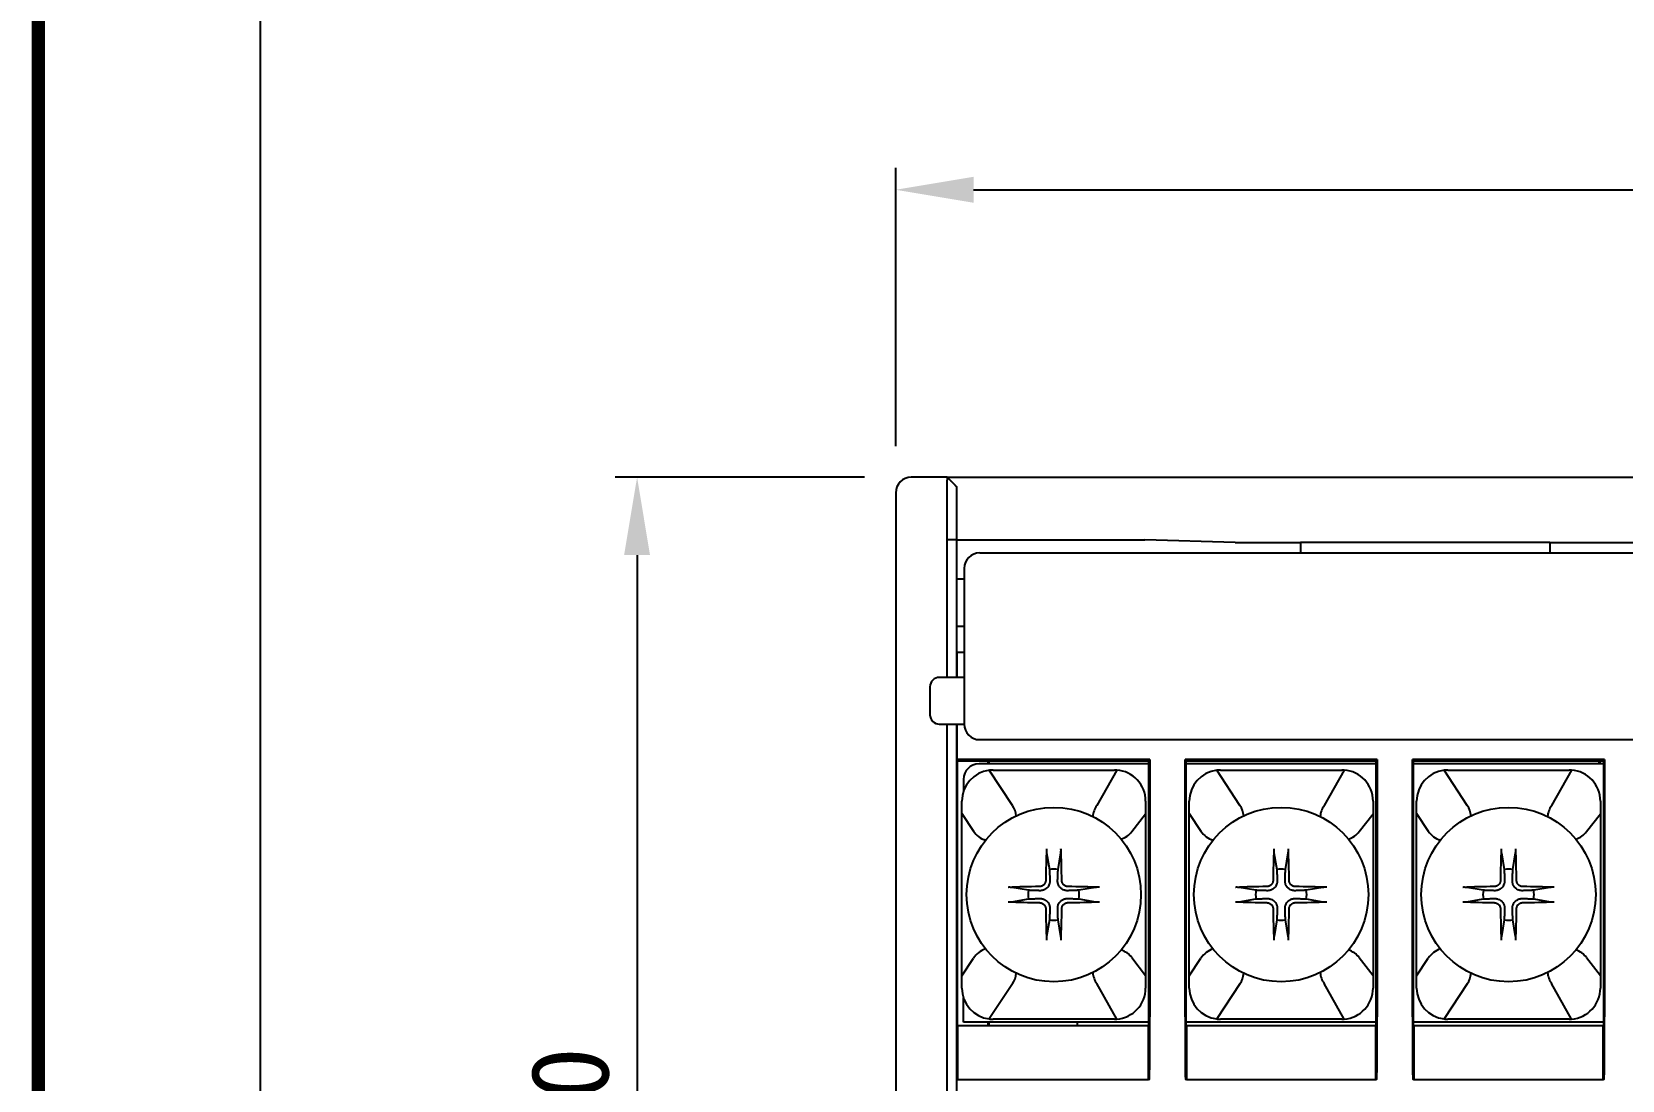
# Model space of a CAD drawing. Header units: millimetres. Extents: x 1618 to 2314, y 422 to 652.
# Drawn here: x 1983.2 to 2034.3, y 559.7 to 593.3 of the extents above; entities that cross this region are included whole.
import ezdxf

# ---------------------------------------------------------------- set-up
doc = ezdxf.new("R2010")
doc.units = ezdxf.units.MM
doc.layers.add('SHEET', color=7, linetype='Continuous')
doc.dimstyles.get("Standard").update_dxf_attribs({"dimtxt": 0.18, "dimasz": 0.18, "dimexe": 0.18, "dimexo": 0.0625, "dimgap": 0.09, "dimtad": 0, "dimtih": 1, "dimtoh": 1, "dimdec": 4, "dimzin": 0, "dimdsep": 46, "dimtxsty": 'Standard', "dimcen": 0.09, "dimadec": 0, "dimazin": 0, "dimtfac": 1, "dimtdec": 4, "dimtofl": 0, "dimtmove": 0, "dimatfit": 3, "dimfxl": 1, "dimtolj": 1, "dimtzin": 0, "dimarcsym": 0})

# ---------------------------------------------------------------- blocks, each defined once
blk = doc.blocks.new('*D19')
at = {"color": 4, "lineweight": -2, "transparency": 16777216}
for p, q in [((2010.952, 580.036), (2010.952, 588.969)), ((2090.952, 580.036), (2090.952, 588.969)), ((2013.452, 588.269), (2088.452, 588.269))]:
    blk.add_line(p, q, dxfattribs=at)
at = {"color": 4, "transparency": 16777216}
for points in [[(2013.452, 588.686), (2013.452, 587.852), (2010.952, 588.269)], [(2088.452, 588.686), (2088.452, 587.852), (2090.952, 588.269)]]:
    blk.add_solid(points, dxfattribs=at)
at = {"layer": 'DEFPOINTS', "color": 0, "transparency": 16777216}
for p in [(2090.952, 588.269), (2010.952, 578.536), (2090.952, 578.536)]:
    blk.add_point(p, dxfattribs=at)
at = {"color": 4, "transparency": 16777216, "insert": (2050.952, 590.419), "char_height": 2.5, "attachment_point": 5}
blk.add_mtext('\\A1;80', dxfattribs=at)
blk = doc.blocks.new('*D20')
at = {"color": 4, "lineweight": -2, "transparency": 16777216}
for p, q in [((2009.952, 579.036), (2001.949, 579.036)), ((2002.649, 576.536), (2002.649, 541.536)), ((2009.952, 539.036), (2001.949, 539.036))]:
    blk.add_line(p, q, dxfattribs=at)
at = {"color": 4, "transparency": 16777216}
for points in [[(2002.232, 576.536), (2003.065, 576.536), (2002.649, 579.036)], [(2002.232, 541.536), (2003.065, 541.536), (2002.649, 539.036)]]:
    blk.add_solid(points, dxfattribs=at)
at = {"layer": 'DEFPOINTS', "color": 0, "transparency": 16777216}
for p in [(2011.452, 579.036), (2002.649, 539.036), (2011.452, 539.036)]:
    blk.add_point(p, dxfattribs=at)
at = {"color": 4, "transparency": 16777216, "insert": (2000.499, 559.036), "char_height": 2.5, "attachment_point": 5, "rotation": 90}
blk.add_mtext('\\A1;40', dxfattribs=at)

msp = doc.modelspace()

# ---------------------------------------------------------------- linework, layer by layer
for p, q in [((2012.608, 579.036), (2011.452, 579.036)), ((2012.608, 579.036), (2089.261, 579.036)), ((2010.952, 578.536), (2010.952, 577.036)), ((2012.908, 578.536), (2012.908, 577.534)), ((2010.952, 577.036), (2010.952, 543.036)), ((2012.602, 572.611), (2012.602, 577.036)), ((2012.902, 577.036), (2012.902, 572.611)), ((2012.913, 577.03), (2012.909, 577.034)), ((2012.913, 575.924), (2012.913, 577.03)), ((2021.847, 576.945), (2018.952, 577.03)), ((2013.652, 576.611), (2088.252, 576.611)), ((2022.84, 576.942), (2023.952, 576.942)), ((2023.952, 576.942), (2023.952, 576.611)), ((2031.952, 576.942), (2023.952, 576.942)), ((2031.952, 576.942), (2031.952, 576.611)), ((2031.952, 576.942), (2069.952, 576.942)), ((2013.152, 576.111), (2013.152, 572.611)), ((2013.152, 575.761), (2012.905, 575.761)), ((2012.913, 575.924), (2012.906, 575.917)), ((2012.905, 574.261), (2013.152, 574.261)), ((2012.906, 574.105), (2012.913, 574.098)), ((2012.913, 573.411), (2012.913, 574.098)), ((2013.152, 573.411), (2012.913, 573.411)), ((2012.911, 572.911), (2012.911, 572.611)), ((2013.152, 572.611), (2012.352, 572.611)), ((2013.152, 572.611), (2013.152, 571.111)), ((2012.052, 572.311), (2012.052, 571.411)), ((2012.352, 571.111), (2013.152, 571.111)), ((2012.602, 543.053), (2012.602, 571.111)), ((2012.902, 571.111), (2012.902, 542.802)), ((2012.911, 571.111), (2012.911, 569.97)), ((2013.652, 570.611), (2088.252, 570.611)), ((2019.111, 569.97), (2012.911, 569.97)), ((2012.911, 569.97), (2012.934, 569.936)), ((2012.934, 569.936), (2019.072, 569.936)), ((2012.934, 561.436), (2012.934, 569.936)), ((2019.072, 569.836), (2013.627, 569.836)), ((2013.92, 569.836), (2013.92, 569.936)), ((2013.952, 569.836), (2013.952, 569.936)), ((2019.111, 569.97), (2019.072, 569.936)), ((2019.072, 569.936), (2019.072, 561.436)), ((2019.111, 569.97), (2019.111, 561.709)), ((2026.411, 569.97), (2020.242, 569.97)), ((2020.242, 569.97), (2020.281, 569.936)), ((2020.242, 561.709), (2020.242, 569.97)), ((2020.281, 569.936), (2026.372, 569.936)), ((2020.281, 561.436), (2020.281, 569.936)), ((2026.372, 569.836), (2020.281, 569.836)), ((2026.411, 569.97), (2026.372, 569.936)), ((2026.372, 569.936), (2026.372, 561.436)), ((2026.411, 569.97), (2026.411, 561.709)), ((2033.711, 569.97), (2027.542, 569.97)), ((2027.542, 569.97), (2027.581, 569.936)), ((2027.542, 561.709), (2027.542, 569.97)), ((2027.581, 569.936), (2033.672, 569.936)), ((2027.581, 561.436), (2027.581, 569.936)), ((2033.671, 569.836), (2027.582, 569.836)), ((2033.527, 569.936), (2033.527, 569.836)), ((2033.558, 569.936), (2033.558, 569.836)), ((2033.711, 569.97), (2033.672, 569.936)), ((2033.672, 569.936), (2033.672, 561.436)), ((2033.711, 569.97), (2033.711, 561.709)), ((2013.127, 569.336), (2013.127, 568.948)), ((2014.703, 568.5), (2013.958, 569.629)), ((2014.077, 569.636), (2017.977, 569.636)), ((2018.047, 569.634), (2017.408, 568.492)), ((2022.003, 568.5), (2021.258, 569.629)), ((2021.377, 569.636), (2025.277, 569.636)), ((2025.347, 569.634), (2024.708, 568.492)), ((2029.303, 568.5), (2028.558, 569.629)), ((2028.677, 569.636), (2032.577, 569.636)), ((2032.647, 569.634), (2032.008, 568.492)), ((2013.077, 568.242), (2013.077, 568.636)), ((2018.977, 568.636), (2018.977, 568.234)), ((2020.377, 568.242), (2020.377, 568.636)), ((2026.277, 568.636), (2026.277, 568.234)), ((2027.677, 568.242), (2027.677, 568.636)), ((2033.577, 568.636), (2033.577, 568.234)), ((2013.077, 563.031), (2013.077, 568.242)), ((2013.077, 568.242), (2013.452, 567.673)), ((2018.532, 567.658), (2018.977, 568.234)), ((2018.977, 568.234), (2018.977, 563.038)), ((2020.377, 568.242), (2020.752, 567.673)), ((2020.377, 563.031), (2020.377, 568.242)), ((2025.832, 567.658), (2026.277, 568.234)), ((2026.277, 568.234), (2026.277, 563.038)), ((2027.677, 563.031), (2027.677, 568.242)), ((2027.677, 568.242), (2028.052, 567.673)), ((2033.132, 567.658), (2033.577, 568.234)), ((2033.577, 568.234), (2033.577, 563.038)), ((2015.797, 566.979), (2015.888, 566.444)), ((2016.165, 566.444), (2016.255, 566.979)), ((2023.097, 566.979), (2023.188, 566.444)), ((2023.465, 566.444), (2023.555, 566.979)), ((2030.397, 566.979), (2030.488, 566.444)), ((2030.765, 566.444), (2030.855, 566.979)), ((2015.218, 565.774), (2014.684, 565.865)), ((2017.369, 565.866), (2016.835, 565.775)), ((2022.518, 565.774), (2021.984, 565.865)), ((2024.669, 565.866), (2024.135, 565.775)), ((2029.818, 565.774), (2029.284, 565.865)), ((2031.969, 565.866), (2031.435, 565.775)), ((2014.684, 565.406), (2015.218, 565.497)), ((2016.835, 565.498), (2017.369, 565.407)), ((2021.984, 565.406), (2022.518, 565.497)), ((2024.135, 565.498), (2024.669, 565.407)), ((2029.284, 565.406), (2029.818, 565.497)), ((2031.435, 565.498), (2031.969, 565.407)), ((2015.888, 564.828), (2015.798, 564.293)), ((2016.256, 564.293), (2016.165, 564.828)), ((2023.188, 564.828), (2023.098, 564.293)), ((2023.556, 564.293), (2023.465, 564.828)), ((2030.488, 564.828), (2030.398, 564.293)), ((2030.856, 564.293), (2030.765, 564.828)), ((2013.077, 563.031), (2013.452, 563.599)), ((2018.532, 563.614), (2018.977, 563.038)), ((2020.377, 563.031), (2020.752, 563.599)), ((2025.832, 563.614), (2026.277, 563.038)), ((2027.677, 563.031), (2028.052, 563.599)), ((2033.132, 563.614), (2033.577, 563.038)), ((2013.077, 562.636), (2013.077, 563.031)), ((2014.703, 562.772), (2013.958, 561.643)), ((2018.047, 561.638), (2017.408, 562.78)), ((2018.977, 563.038), (2018.977, 562.636)), ((2020.377, 562.636), (2020.377, 563.031)), ((2022.003, 562.772), (2021.258, 561.643)), ((2025.347, 561.638), (2024.708, 562.78)), ((2026.277, 563.038), (2026.277, 562.636)), ((2027.677, 562.636), (2027.677, 563.031)), ((2029.303, 562.772), (2028.558, 561.643)), ((2032.647, 561.638), (2032.008, 562.78)), ((2033.577, 563.038), (2033.577, 562.636)), ((2013.127, 561.536), (2013.127, 562.324)), ((2012.936, 561.433), (2012.934, 561.436)), ((2012.936, 561.433), (2019.069, 561.433)), ((2012.936, 561.433), (2012.936, 559.683)), ((2019.072, 561.536), (2013.127, 561.536)), ((2013.92, 561.433), (2013.92, 561.536)), ((2013.952, 561.433), (2013.952, 561.536)), ((2017.977, 561.636), (2014.077, 561.636)), ((2016.777, 561.536), (2016.777, 561.433)), ((2019.069, 561.433), (2019.072, 561.436)), ((2019.069, 559.683), (2019.069, 561.433)), ((2020.284, 561.433), (2020.281, 561.436)), ((2026.372, 561.536), (2020.282, 561.536)), ((2020.284, 561.433), (2026.369, 561.433)), ((2020.284, 561.433), (2020.284, 559.683)), ((2025.277, 561.636), (2021.377, 561.636)), ((2026.369, 561.433), (2026.372, 561.436)), ((2026.369, 559.683), (2026.369, 561.433)), ((2027.584, 561.433), (2027.581, 561.436)), ((2033.672, 561.536), (2027.582, 561.536)), ((2027.584, 561.433), (2033.669, 561.433)), ((2027.584, 561.433), (2027.584, 559.683)), ((2032.577, 561.636), (2028.677, 561.636)), ((2033.669, 561.433), (2033.672, 561.436)), ((2033.669, 559.683), (2033.669, 561.433)), ((2019.069, 559.683), (2012.936, 559.683)), ((2012.945, 559.668), (2012.936, 559.683)), ((2019.099, 559.709), (2019.069, 559.683)), ((2020.284, 559.683), (2020.254, 559.709)), ((2026.369, 559.683), (2020.284, 559.683)), ((2026.399, 559.709), (2026.369, 559.683)), ((2027.584, 559.683), (2027.554, 559.709)), ((2033.669, 559.683), (2027.584, 559.683)), ((2033.699, 559.709), (2033.669, 559.683))]:
    msp.add_line(p, q)
at = {"color": 4}
msp.add_lwpolyline([(1990.558, 623.734), (2187.429, 623.734), (2187.429, 459.491), (1990.558, 459.491)], close=True, dxfattribs=at)
for centre in [(2016.027, 565.636), (2023.327, 565.636), (2030.627, 565.636)]:
    msp.add_circle(centre, 2.8)
for centre, radius, start, end in [((2011.452, 578.536), 0.5, 90, 180), ((2013.652, 576.111), 0.5, 90, 180), ((2012.352, 572.311), 0.3, 90, 180), ((2012.352, 571.411), 0.3, 180, 270), ((2013.652, 571.111), 0.5, 180, 270), ((2013.627, 569.336), 0.5, 90, 180), ((2014.077, 568.636), 1, 96.8173, 180), ((2014.077, 568.636), 1, 90, 96.8173), ((2017.977, 568.636), 1, 85.9679, 90), ((2017.977, 568.636), 1, 0, 85.9679), ((2021.377, 568.636), 1, 96.8173, 180), ((2021.377, 568.636), 1, 90, 96.8173), ((2025.277, 568.636), 1, 85.9679, 90), ((2025.277, 568.636), 1, 0, 85.9679), ((2028.677, 568.636), 1, 96.8173, 180), ((2028.677, 568.636), 1, 90, 96.8173), ((2032.577, 568.636), 1, 85.9679, 90), ((2032.577, 568.636), 1, 0, 85.9679), ((2014.078, 568.087), 0.75, 5.9361, 33.4424), ((2017.978, 568.085), 0.7, 144.4374, 175.5132), ((2021.378, 568.087), 0.75, 5.9361, 33.4424), ((2025.278, 568.085), 0.7, 144.4374, 175.5132), ((2028.678, 568.087), 0.75, 5.9361, 33.4424), ((2032.578, 568.085), 0.7, 144.4374, 175.5132), ((2014.078, 568.087), 0.75, 213.4424, 251.0511), ((2017.978, 568.085), 0.7, 287.409, 322.3631), ((2021.378, 568.087), 0.75, 213.4424, 251.0511), ((2025.278, 568.085), 0.7, 287.409, 322.3631), ((2028.678, 568.087), 0.75, 213.4424, 251.0511), ((2032.578, 568.085), 0.7, 287.409, 322.3631), ((2016.027, 565.636), 0.82, 80.3013, 99.7447), ((2023.327, 565.636), 0.82, 80.3013, 99.7447), ((2030.627, 565.636), 0.82, 80.3013, 99.7447), ((2016.027, 565.636), 0.82, 170.3013, 189.7447), ((2016.027, 565.636), 0.82, 350.3013, 9.7447), ((2023.327, 565.636), 0.82, 170.3013, 189.7447), ((2023.327, 565.636), 0.82, 350.3013, 9.7447), ((2030.627, 565.636), 0.82, 170.3013, 189.7447), ((2030.627, 565.636), 0.82, 350.3013, 9.7447), ((2016.027, 565.636), 0.82, 260.3013, 279.7447), ((2023.327, 565.636), 0.82, 260.3013, 279.7447), ((2030.627, 565.636), 0.82, 260.3013, 279.7447), ((2014.078, 563.185), 0.75, 108.9489, 146.5576), ((2017.978, 563.187), 0.7, 37.6369, 72.591), ((2021.378, 563.185), 0.75, 108.9489, 146.5576), ((2025.278, 563.187), 0.7, 37.6369, 72.591), ((2028.678, 563.185), 0.75, 108.9489, 146.5576), ((2032.578, 563.187), 0.7, 37.6369, 72.591), ((2014.078, 563.185), 0.75, 326.5576, 354.0639), ((2017.978, 563.187), 0.7, 184.4868, 215.5626), ((2021.378, 563.185), 0.75, 326.5576, 354.0639), ((2025.278, 563.187), 0.7, 184.4868, 215.5626), ((2028.678, 563.185), 0.75, 326.5576, 354.0639), ((2032.578, 563.187), 0.7, 184.4868, 215.5626), ((2014.077, 562.636), 1, 180, 263.1827), ((2017.977, 562.636), 1, 274.0321, 0), ((2021.377, 562.636), 1, 180, 263.1827), ((2025.277, 562.636), 1, 274.0321, 0), ((2028.677, 562.636), 1, 180, 263.1827), ((2032.577, 562.636), 1, 274.0321, 0), ((2014.077, 562.636), 1, 263.1827, 270), ((2017.977, 562.636), 1, 270, 274.0321), ((2021.377, 562.636), 1, 263.1827, 270), ((2025.277, 562.636), 1, 270, 274.0321), ((2028.677, 562.636), 1, 263.1827, 270), ((2032.577, 562.636), 1, 270, 274.0321)]:
    msp.add_arc(centre, radius, start, end)
for centre, major_axis, ratio, start_param, end_param in [((2012.909, 578.536), (0, 0.5), 0.003491, 1.184439, 1.570796), ((2012.909, 577.534), (0, 0.5), 0.003491, 1.570796, 3.138102), ((2022.84, 576.945), (1, 0), 0.003491, 3.259158, 4.712389), ((2012.906, 575.011), (0, 0.9), 0.003491, 0.000022, 3.141582), ((2012.913, 572.911), (0, 0.5), 0.003491, 0, 1.570796), ((2016.198, 565.635), (0.037, 4.997), 0.087156, 1.273815, 1.479878), ((2015.855, 565.635), (0.041, -4.997), 0.087156, 1.661715, 1.867777), ((2023.498, 565.635), (0.037, 4.997), 0.087156, 1.273815, 1.479878), ((2023.155, 565.635), (0.041, -4.997), 0.087156, 1.661715, 1.867777), ((2030.798, 565.635), (0.037, 4.997), 0.087156, 1.273815, 1.479878), ((2030.455, 565.635), (0.041, -4.997), 0.087156, 1.661715, 1.867777), ((2016.028, 565.464), (4.997, 0.041), 0.087156, 1.661715, 1.867777), ((2016.025, 565.464), (4.997, -0.037), 0.087156, 1.273815, 1.479878), ((2023.328, 565.464), (4.997, 0.041), 0.087156, 1.661715, 1.867777), ((2023.325, 565.464), (4.997, -0.037), 0.087156, 1.273815, 1.479878), ((2030.628, 565.464), (4.997, 0.041), 0.087156, 1.661715, 1.867777), ((2030.625, 565.464), (4.997, -0.037), 0.087156, 1.273815, 1.479878), ((2016.028, 565.808), (-4.997, 0.037), 0.087156, 1.273815, 1.479878), ((2016.025, 565.808), (-4.997, -0.041), 0.087156, 1.661715, 1.867777), ((2023.328, 565.808), (-4.997, 0.037), 0.087156, 1.273815, 1.479878), ((2023.325, 565.808), (-4.997, -0.041), 0.087156, 1.661715, 1.867777), ((2030.628, 565.808), (-4.997, 0.037), 0.087156, 1.273815, 1.479878), ((2030.625, 565.808), (-4.997, -0.041), 0.087156, 1.661715, 1.867777), ((2016.198, 565.637), (-0.041, 4.997), 0.087156, 1.661715, 1.867777), ((2015.855, 565.637), (-0.037, -4.997), 0.087156, 1.273815, 1.479878), ((2023.498, 565.637), (-0.041, 4.997), 0.087156, 1.661715, 1.867777), ((2023.155, 565.637), (-0.037, -4.997), 0.087156, 1.273815, 1.479878), ((2030.798, 565.637), (-0.041, 4.997), 0.087156, 1.661715, 1.867777), ((2030.455, 565.637), (-0.037, -4.997), 0.087156, 1.273815, 1.479878), ((2019.099, 561.709), (0, 2), 0.006109, 3.146828, 4.712389), ((2020.254, 561.709), (0, 2), 0.006109, 1.570796, 3.136357), ((2026.399, 561.709), (0, 2), 0.006109, 3.146828, 4.712389), ((2027.554, 561.709), (0, 2), 0.006109, 1.570796, 3.136357), ((2033.699, 561.709), (0, 2), 0.006109, 3.146828, 4.712389)]:
    msp.add_ellipse(centre, major_axis=major_axis, ratio=ratio, start_param=start_param, end_param=end_param)
for points, degree in [([(2012.907, 578.736), (2012.749, 578.895), (2012.593, 579.051)], 2), ([(2012.908, 578.736), (2012.905, 578.754), (2012.902, 577.718), (2012.902, 577.036)], 2), ([(2012.602, 577.036), (2012.902, 577.036)], 1), ([(2012.913, 577.03), (2012.952, 577.03)], 1), ([(2012.952, 577.03), (2015.608, 577.03)], 1), ([(2015.608, 577.03), (2018.952, 577.03)], 1)]:
    msp.add_open_spline(points, degree=degree)
for points, knots in [([(2012.602, 577.036), (2012.605, 577.167), (2012.607, 577.296), (2012.607, 577.458), (2012.607, 577.49), (2012.606, 577.554), (2012.606, 577.585), (2012.606, 577.679), (2012.604, 577.802), (2012.603, 577.92), (2012.602, 578.007), (2012.602, 578.035), (2012.601, 578.092), (2012.601, 578.12), (2012.599, 578.257), (2012.599, 578.357), (2012.599, 578.496), (2012.599, 578.54), (2012.6, 578.603), (2012.601, 578.623), (2012.601, 578.662), (2012.602, 578.681), (2012.604, 578.772), (2012.606, 578.833), (2012.608, 578.896), (2012.609, 578.908), (2012.609, 578.93), (2012.61, 578.94), (2012.611, 578.969), (2012.611, 578.985), (2012.612, 579.023), (2012.611, 579.036), (2012.608, 579.036)], [0, 0, 0, 0, 0.125, 0.125, 0.15625, 0.15625, 0.1875, 0.1875, 0.25, 0.3125, 0.3125, 0.34375, 0.34375, 0.375, 0.375, 0.5, 0.5, 0.5625, 0.5625, 0.59375, 0.59375, 0.625, 0.625, 0.75, 0.75, 0.78125, 0.78125, 0.8125, 0.8125, 0.875, 0.875, 1, 1, 1, 1]), ([(2015.793, 567.1), (2015.793, 567.089), (2015.792, 567.077), (2015.792, 567.059), (2015.792, 567.053), (2015.792, 567.041), (2015.793, 567.035), (2015.793, 567.024), (2015.793, 567.019), (2015.794, 567.009), (2015.794, 567.004), (2015.795, 566.996), (2015.795, 566.992), (2015.796, 566.985), (2015.796, 566.981), (2015.797, 566.979)], [0, 0, 0, 0, 0.25, 0.25, 0.375, 0.375, 0.5, 0.5, 0.625, 0.625, 0.75, 0.75, 0.875, 0.875, 1, 1, 1, 1]), ([(2016.255, 566.979), (2016.256, 566.982), (2016.256, 566.985), (2016.257, 566.992), (2016.257, 566.996), (2016.258, 567.004), (2016.258, 567.009), (2016.259, 567.019), (2016.259, 567.025), (2016.259, 567.036), (2016.259, 567.041), (2016.26, 567.053), (2016.26, 567.059), (2016.26, 567.071), (2016.259, 567.077), (2016.259, 567.089), (2016.259, 567.095), (2016.259, 567.1)], [0, 0, 0, 0, 0.125, 0.125, 0.25, 0.25, 0.375, 0.375, 0.5, 0.5, 0.625, 0.625, 0.75, 0.75, 0.875, 0.875, 1, 1, 1, 1]), ([(2023.093, 567.1), (2023.093, 567.089), (2023.092, 567.077), (2023.092, 567.059), (2023.092, 567.053), (2023.092, 567.041), (2023.093, 567.035), (2023.093, 567.024), (2023.093, 567.019), (2023.094, 567.009), (2023.094, 567.004), (2023.095, 566.996), (2023.095, 566.992), (2023.096, 566.985), (2023.096, 566.981), (2023.097, 566.979)], [0, 0, 0, 0, 0.25, 0.25, 0.375, 0.375, 0.5, 0.5, 0.625, 0.625, 0.75, 0.75, 0.875, 0.875, 1, 1, 1, 1]), ([(2023.555, 566.979), (2023.556, 566.982), (2023.556, 566.985), (2023.557, 566.992), (2023.557, 566.996), (2023.558, 567.004), (2023.558, 567.009), (2023.559, 567.019), (2023.559, 567.025), (2023.559, 567.036), (2023.559, 567.041), (2023.56, 567.053), (2023.56, 567.059), (2023.56, 567.071), (2023.559, 567.077), (2023.559, 567.089), (2023.559, 567.095), (2023.559, 567.1)], [0, 0, 0, 0, 0.125, 0.125, 0.25, 0.25, 0.375, 0.375, 0.5, 0.5, 0.625, 0.625, 0.75, 0.75, 0.875, 0.875, 1, 1, 1, 1]), ([(2030.393, 567.1), (2030.393, 567.089), (2030.392, 567.077), (2030.392, 567.059), (2030.392, 567.053), (2030.392, 567.041), (2030.393, 567.035), (2030.393, 567.024), (2030.393, 567.019), (2030.394, 567.009), (2030.394, 567.004), (2030.395, 566.996), (2030.395, 566.992), (2030.396, 566.985), (2030.396, 566.981), (2030.397, 566.979)], [0, 0, 0, 0, 0.25, 0.25, 0.375, 0.375, 0.5, 0.5, 0.625, 0.625, 0.75, 0.75, 0.875, 0.875, 1, 1, 1, 1]), ([(2030.855, 566.979), (2030.856, 566.982), (2030.856, 566.985), (2030.857, 566.992), (2030.857, 566.996), (2030.858, 567.004), (2030.858, 567.009), (2030.859, 567.019), (2030.859, 567.025), (2030.859, 567.036), (2030.859, 567.041), (2030.86, 567.053), (2030.86, 567.059), (2030.86, 567.071), (2030.859, 567.077), (2030.859, 567.089), (2030.859, 567.095), (2030.859, 567.1)], [0, 0, 0, 0, 0.125, 0.125, 0.25, 0.25, 0.375, 0.375, 0.5, 0.5, 0.625, 0.625, 0.75, 0.75, 0.875, 0.875, 1, 1, 1, 1]), ([(2014.684, 565.865), (2014.681, 565.865), (2014.678, 565.866), (2014.671, 565.867), (2014.667, 565.867), (2014.658, 565.868), (2014.653, 565.868), (2014.643, 565.868), (2014.638, 565.868), (2014.627, 565.869), (2014.621, 565.869), (2014.61, 565.869), (2014.604, 565.869), (2014.592, 565.869), (2014.586, 565.869), (2014.574, 565.869), (2014.568, 565.869), (2014.562, 565.868)], [0, 0, 0, 0, 0.125, 0.125, 0.25, 0.25, 0.375, 0.375, 0.5, 0.5, 0.625, 0.625, 0.75, 0.75, 0.875, 0.875, 1, 1, 1, 1]), ([(2015.768, 566.092), (2015.768, 566.079), (2015.767, 566.066), (2015.763, 566.047), (2015.761, 566.041), (2015.757, 566.029), (2015.755, 566.023), (2015.747, 566.005), (2015.741, 565.993), (2015.727, 565.972), (2015.719, 565.962), (2015.7, 565.944), (2015.691, 565.936), (2015.674, 565.925), (2015.669, 565.921), (2015.658, 565.915), (2015.652, 565.912), (2015.634, 565.905), (2015.622, 565.901), (2015.596, 565.896), (2015.584, 565.894), (2015.571, 565.894)], [0, 0, 0, 0, 0.125, 0.125, 0.1875, 0.1875, 0.25, 0.25, 0.375, 0.375, 0.5, 0.5, 0.625, 0.625, 0.6875, 0.6875, 0.75, 0.75, 0.875, 0.875, 1, 1, 1, 1]), ([(2015.901, 566.091), (2015.902, 566.07), (2015.901, 566.049), (2015.896, 566.018), (2015.894, 566.008), (2015.889, 565.987), (2015.886, 565.977), (2015.874, 565.946), (2015.865, 565.926), (2015.847, 565.897), (2015.84, 565.888), (2015.826, 565.87), (2015.818, 565.861), (2015.806, 565.849), (2015.801, 565.845), (2015.793, 565.837), (2015.779, 565.826), (2015.765, 565.816), (2015.746, 565.804), (2015.736, 565.798), (2015.716, 565.789), (2015.696, 565.78), (2015.676, 565.774), (2015.655, 565.768), (2015.644, 565.766), (2015.613, 565.761), (2015.593, 565.76), (2015.572, 565.761)], [0, 0, 0, 0, 0.125, 0.125, 0.1875, 0.1875, 0.25, 0.25, 0.375, 0.375, 0.4375, 0.4375, 0.5, 0.5, 0.53125, 0.53125, 0.5625, 0.625, 0.625, 0.6875, 0.6875, 0.75, 0.8125, 0.8125, 0.875, 0.875, 1, 1, 1, 1]), ([(2016.481, 565.761), (2016.46, 565.76), (2016.44, 565.762), (2016.409, 565.766), (2016.399, 565.768), (2016.378, 565.774), (2016.368, 565.777), (2016.337, 565.788), (2016.317, 565.798), (2016.288, 565.816), (2016.279, 565.823), (2016.26, 565.837), (2016.252, 565.845), (2016.239, 565.857), (2016.235, 565.861), (2016.228, 565.87), (2016.216, 565.883), (2016.206, 565.897), (2016.194, 565.916), (2016.189, 565.926), (2016.179, 565.946), (2016.17, 565.966), (2016.164, 565.987), (2016.159, 566.008), (2016.157, 566.018), (2016.152, 566.049), (2016.151, 566.07), (2016.151, 566.091)], [0, 0, 0, 0, 0.125, 0.125, 0.1875, 0.1875, 0.25, 0.25, 0.375, 0.375, 0.4375, 0.4375, 0.5, 0.5, 0.53125, 0.53125, 0.5625, 0.625, 0.625, 0.6875, 0.6875, 0.75, 0.8125, 0.8125, 0.875, 0.875, 1, 1, 1, 1]), ([(2016.482, 565.894), (2016.469, 565.895), (2016.456, 565.896), (2016.438, 565.9), (2016.431, 565.902), (2016.419, 565.905), (2016.413, 565.908), (2016.395, 565.915), (2016.384, 565.921), (2016.363, 565.936), (2016.352, 565.944), (2016.334, 565.962), (2016.326, 565.972), (2016.315, 565.988), (2016.312, 565.994), (2016.306, 566.005), (2016.303, 566.011), (2016.295, 566.028), (2016.292, 566.041), (2016.286, 566.066), (2016.285, 566.079), (2016.285, 566.092)], [0, 0, 0, 0, 0.125, 0.125, 0.1875, 0.1875, 0.25, 0.25, 0.375, 0.375, 0.5, 0.5, 0.625, 0.625, 0.6875, 0.6875, 0.75, 0.75, 0.875, 0.875, 1, 1, 1, 1]), ([(2017.491, 565.87), (2017.479, 565.87), (2017.467, 565.87), (2017.449, 565.87), (2017.443, 565.87), (2017.432, 565.87), (2017.426, 565.87), (2017.415, 565.87), (2017.41, 565.869), (2017.4, 565.869), (2017.395, 565.869), (2017.386, 565.868), (2017.382, 565.868), (2017.375, 565.867), (2017.372, 565.866), (2017.369, 565.866)], [0, 0, 0, 0, 0.25, 0.25, 0.375, 0.375, 0.5, 0.5, 0.625, 0.625, 0.75, 0.75, 0.875, 0.875, 1, 1, 1, 1]), ([(2021.984, 565.865), (2021.981, 565.865), (2021.978, 565.866), (2021.971, 565.867), (2021.967, 565.867), (2021.958, 565.868), (2021.953, 565.868), (2021.943, 565.868), (2021.938, 565.868), (2021.927, 565.869), (2021.921, 565.869), (2021.91, 565.869), (2021.904, 565.869), (2021.892, 565.869), (2021.886, 565.869), (2021.874, 565.869), (2021.868, 565.869), (2021.862, 565.868)], [0, 0, 0, 0, 0.125, 0.125, 0.25, 0.25, 0.375, 0.375, 0.5, 0.5, 0.625, 0.625, 0.75, 0.75, 0.875, 0.875, 1, 1, 1, 1]), ([(2023.068, 566.092), (2023.068, 566.079), (2023.067, 566.066), (2023.063, 566.047), (2023.061, 566.041), (2023.057, 566.029), (2023.055, 566.023), (2023.047, 566.005), (2023.041, 565.993), (2023.027, 565.972), (2023.019, 565.962), (2023, 565.944), (2022.991, 565.936), (2022.974, 565.925), (2022.969, 565.921), (2022.958, 565.915), (2022.952, 565.912), (2022.934, 565.905), (2022.922, 565.901), (2022.896, 565.896), (2022.884, 565.894), (2022.871, 565.894)], [0, 0, 0, 0, 0.125, 0.125, 0.1875, 0.1875, 0.25, 0.25, 0.375, 0.375, 0.5, 0.5, 0.625, 0.625, 0.6875, 0.6875, 0.75, 0.75, 0.875, 0.875, 1, 1, 1, 1]), ([(2023.201, 566.091), (2023.202, 566.07), (2023.201, 566.049), (2023.196, 566.018), (2023.194, 566.008), (2023.189, 565.987), (2023.186, 565.977), (2023.174, 565.946), (2023.165, 565.926), (2023.147, 565.897), (2023.14, 565.888), (2023.126, 565.87), (2023.118, 565.861), (2023.106, 565.849), (2023.101, 565.845), (2023.093, 565.837), (2023.079, 565.826), (2023.065, 565.816), (2023.046, 565.804), (2023.036, 565.798), (2023.016, 565.789), (2022.996, 565.78), (2022.976, 565.774), (2022.955, 565.768), (2022.944, 565.766), (2022.913, 565.761), (2022.893, 565.76), (2022.872, 565.761)], [0, 0, 0, 0, 0.125, 0.125, 0.1875, 0.1875, 0.25, 0.25, 0.375, 0.375, 0.4375, 0.4375, 0.5, 0.5, 0.53125, 0.53125, 0.5625, 0.625, 0.625, 0.6875, 0.6875, 0.75, 0.8125, 0.8125, 0.875, 0.875, 1, 1, 1, 1]), ([(2023.781, 565.761), (2023.76, 565.76), (2023.74, 565.762), (2023.709, 565.766), (2023.699, 565.768), (2023.678, 565.774), (2023.668, 565.777), (2023.637, 565.788), (2023.617, 565.798), (2023.588, 565.816), (2023.579, 565.823), (2023.56, 565.837), (2023.552, 565.845), (2023.539, 565.857), (2023.535, 565.861), (2023.528, 565.87), (2023.516, 565.883), (2023.506, 565.897), (2023.494, 565.916), (2023.489, 565.926), (2023.479, 565.946), (2023.47, 565.966), (2023.464, 565.987), (2023.459, 566.008), (2023.457, 566.018), (2023.452, 566.049), (2023.451, 566.07), (2023.451, 566.091)], [0, 0, 0, 0, 0.125, 0.125, 0.1875, 0.1875, 0.25, 0.25, 0.375, 0.375, 0.4375, 0.4375, 0.5, 0.5, 0.53125, 0.53125, 0.5625, 0.625, 0.625, 0.6875, 0.6875, 0.75, 0.8125, 0.8125, 0.875, 0.875, 1, 1, 1, 1]), ([(2023.782, 565.894), (2023.769, 565.895), (2023.756, 565.896), (2023.738, 565.9), (2023.731, 565.902), (2023.719, 565.905), (2023.713, 565.908), (2023.695, 565.915), (2023.684, 565.921), (2023.663, 565.936), (2023.652, 565.944), (2023.634, 565.962), (2023.626, 565.972), (2023.615, 565.988), (2023.612, 565.994), (2023.606, 566.005), (2023.603, 566.011), (2023.595, 566.028), (2023.592, 566.041), (2023.586, 566.066), (2023.585, 566.079), (2023.585, 566.092)], [0, 0, 0, 0, 0.125, 0.125, 0.1875, 0.1875, 0.25, 0.25, 0.375, 0.375, 0.5, 0.5, 0.625, 0.625, 0.6875, 0.6875, 0.75, 0.75, 0.875, 0.875, 1, 1, 1, 1]), ([(2024.791, 565.87), (2024.779, 565.87), (2024.767, 565.87), (2024.749, 565.87), (2024.743, 565.87), (2024.732, 565.87), (2024.726, 565.87), (2024.715, 565.87), (2024.71, 565.869), (2024.7, 565.869), (2024.695, 565.869), (2024.686, 565.868), (2024.682, 565.868), (2024.675, 565.867), (2024.672, 565.866), (2024.669, 565.866)], [0, 0, 0, 0, 0.25, 0.25, 0.375, 0.375, 0.5, 0.5, 0.625, 0.625, 0.75, 0.75, 0.875, 0.875, 1, 1, 1, 1]), ([(2029.284, 565.865), (2029.281, 565.865), (2029.278, 565.866), (2029.271, 565.867), (2029.267, 565.867), (2029.258, 565.868), (2029.253, 565.868), (2029.243, 565.868), (2029.238, 565.868), (2029.227, 565.869), (2029.221, 565.869), (2029.21, 565.869), (2029.204, 565.869), (2029.192, 565.869), (2029.186, 565.869), (2029.174, 565.869), (2029.168, 565.869), (2029.162, 565.868)], [0, 0, 0, 0, 0.125, 0.125, 0.25, 0.25, 0.375, 0.375, 0.5, 0.5, 0.625, 0.625, 0.75, 0.75, 0.875, 0.875, 1, 1, 1, 1]), ([(2030.368, 566.092), (2030.368, 566.079), (2030.367, 566.066), (2030.363, 566.047), (2030.361, 566.041), (2030.357, 566.029), (2030.355, 566.023), (2030.347, 566.005), (2030.341, 565.993), (2030.327, 565.972), (2030.319, 565.962), (2030.3, 565.944), (2030.291, 565.936), (2030.274, 565.925), (2030.269, 565.921), (2030.258, 565.915), (2030.252, 565.912), (2030.234, 565.905), (2030.222, 565.901), (2030.196, 565.896), (2030.184, 565.894), (2030.171, 565.894)], [0, 0, 0, 0, 0.125, 0.125, 0.1875, 0.1875, 0.25, 0.25, 0.375, 0.375, 0.5, 0.5, 0.625, 0.625, 0.6875, 0.6875, 0.75, 0.75, 0.875, 0.875, 1, 1, 1, 1]), ([(2030.501, 566.091), (2030.502, 566.07), (2030.501, 566.049), (2030.496, 566.018), (2030.494, 566.008), (2030.489, 565.987), (2030.486, 565.977), (2030.474, 565.946), (2030.465, 565.926), (2030.447, 565.897), (2030.44, 565.888), (2030.426, 565.87), (2030.418, 565.861), (2030.406, 565.849), (2030.401, 565.845), (2030.393, 565.837), (2030.379, 565.826), (2030.365, 565.816), (2030.346, 565.804), (2030.336, 565.798), (2030.316, 565.789), (2030.296, 565.78), (2030.276, 565.774), (2030.255, 565.768), (2030.244, 565.766), (2030.213, 565.761), (2030.193, 565.76), (2030.172, 565.761)], [0, 0, 0, 0, 0.125, 0.125, 0.1875, 0.1875, 0.25, 0.25, 0.375, 0.375, 0.4375, 0.4375, 0.5, 0.5, 0.53125, 0.53125, 0.5625, 0.625, 0.625, 0.6875, 0.6875, 0.75, 0.8125, 0.8125, 0.875, 0.875, 1, 1, 1, 1]), ([(2031.081, 565.761), (2031.06, 565.76), (2031.04, 565.762), (2031.009, 565.766), (2030.999, 565.768), (2030.978, 565.774), (2030.968, 565.777), (2030.937, 565.788), (2030.917, 565.798), (2030.888, 565.816), (2030.879, 565.823), (2030.86, 565.837), (2030.852, 565.845), (2030.839, 565.857), (2030.835, 565.861), (2030.828, 565.87), (2030.816, 565.883), (2030.806, 565.897), (2030.794, 565.916), (2030.789, 565.926), (2030.779, 565.946), (2030.77, 565.966), (2030.764, 565.987), (2030.759, 566.008), (2030.757, 566.018), (2030.752, 566.049), (2030.751, 566.07), (2030.751, 566.091)], [0, 0, 0, 0, 0.125, 0.125, 0.1875, 0.1875, 0.25, 0.25, 0.375, 0.375, 0.4375, 0.4375, 0.5, 0.5, 0.53125, 0.53125, 0.5625, 0.625, 0.625, 0.6875, 0.6875, 0.75, 0.8125, 0.8125, 0.875, 0.875, 1, 1, 1, 1]), ([(2031.082, 565.894), (2031.069, 565.895), (2031.056, 565.896), (2031.038, 565.9), (2031.031, 565.902), (2031.019, 565.905), (2031.013, 565.908), (2030.995, 565.915), (2030.984, 565.921), (2030.963, 565.936), (2030.952, 565.944), (2030.934, 565.962), (2030.926, 565.972), (2030.915, 565.988), (2030.912, 565.994), (2030.906, 566.005), (2030.903, 566.011), (2030.895, 566.028), (2030.892, 566.041), (2030.886, 566.066), (2030.885, 566.079), (2030.885, 566.092)], [0, 0, 0, 0, 0.125, 0.125, 0.1875, 0.1875, 0.25, 0.25, 0.375, 0.375, 0.5, 0.5, 0.625, 0.625, 0.6875, 0.6875, 0.75, 0.75, 0.875, 0.875, 1, 1, 1, 1]), ([(2032.091, 565.87), (2032.079, 565.87), (2032.067, 565.87), (2032.049, 565.87), (2032.043, 565.87), (2032.032, 565.87), (2032.026, 565.87), (2032.015, 565.87), (2032.01, 565.869), (2032, 565.869), (2031.995, 565.869), (2031.986, 565.868), (2031.982, 565.868), (2031.975, 565.867), (2031.972, 565.866), (2031.969, 565.866)], [0, 0, 0, 0, 0.25, 0.25, 0.375, 0.375, 0.5, 0.5, 0.625, 0.625, 0.75, 0.75, 0.875, 0.875, 1, 1, 1, 1]), ([(2014.562, 565.402), (2014.574, 565.402), (2014.586, 565.402), (2014.604, 565.402), (2014.61, 565.402), (2014.621, 565.402), (2014.627, 565.402), (2014.638, 565.402), (2014.643, 565.403), (2014.653, 565.403), (2014.658, 565.403), (2014.667, 565.404), (2014.671, 565.404), (2014.678, 565.405), (2014.681, 565.406), (2014.684, 565.406)], [0, 0, 0, 0, 0.25, 0.25, 0.375, 0.375, 0.5, 0.5, 0.625, 0.625, 0.75, 0.75, 0.875, 0.875, 1, 1, 1, 1]), ([(2015.571, 565.378), (2015.584, 565.377), (2015.597, 565.376), (2015.615, 565.372), (2015.622, 565.37), (2015.634, 565.367), (2015.64, 565.364), (2015.658, 565.357), (2015.669, 565.351), (2015.69, 565.336), (2015.701, 565.328), (2015.719, 565.31), (2015.727, 565.3), (2015.738, 565.284), (2015.741, 565.278), (2015.747, 565.267), (2015.75, 565.261), (2015.758, 565.244), (2015.761, 565.231), (2015.767, 565.206), (2015.768, 565.193), (2015.769, 565.18)], [0, 0, 0, 0, 0.125, 0.125, 0.1875, 0.1875, 0.25, 0.25, 0.375, 0.375, 0.5, 0.5, 0.625, 0.625, 0.6875, 0.6875, 0.75, 0.75, 0.875, 0.875, 1, 1, 1, 1]), ([(2015.572, 565.511), (2015.593, 565.512), (2015.613, 565.51), (2015.644, 565.506), (2015.655, 565.504), (2015.675, 565.498), (2015.686, 565.495), (2015.716, 565.484), (2015.736, 565.474), (2015.765, 565.456), (2015.775, 565.449), (2015.793, 565.435), (2015.801, 565.427), (2015.814, 565.415), (2015.818, 565.411), (2015.825, 565.402), (2015.837, 565.389), (2015.847, 565.375), (2015.859, 565.356), (2015.864, 565.346), (2015.874, 565.326), (2015.883, 565.306), (2015.889, 565.285), (2015.894, 565.264), (2015.896, 565.254), (2015.901, 565.223), (2015.902, 565.202), (2015.902, 565.181)], [0, 0, 0, 0, 0.125, 0.125, 0.1875, 0.1875, 0.25, 0.25, 0.375, 0.375, 0.4375, 0.4375, 0.5, 0.5, 0.53125, 0.53125, 0.5625, 0.625, 0.625, 0.6875, 0.6875, 0.75, 0.8125, 0.8125, 0.875, 0.875, 1, 1, 1, 1]), ([(2016.152, 565.181), (2016.151, 565.202), (2016.152, 565.223), (2016.157, 565.254), (2016.159, 565.264), (2016.164, 565.285), (2016.167, 565.295), (2016.179, 565.326), (2016.188, 565.346), (2016.206, 565.375), (2016.213, 565.384), (2016.227, 565.402), (2016.235, 565.411), (2016.247, 565.423), (2016.252, 565.427), (2016.26, 565.435), (2016.274, 565.446), (2016.288, 565.456), (2016.307, 565.468), (2016.317, 565.474), (2016.337, 565.484), (2016.357, 565.492), (2016.377, 565.498), (2016.398, 565.504), (2016.409, 565.506), (2016.44, 565.511), (2016.46, 565.512), (2016.481, 565.511)], [0, 0, 0, 0, 0.125, 0.125, 0.1875, 0.1875, 0.25, 0.25, 0.375, 0.375, 0.4375, 0.4375, 0.5, 0.5, 0.53125, 0.53125, 0.5625, 0.625, 0.625, 0.6875, 0.6875, 0.75, 0.8125, 0.8125, 0.875, 0.875, 1, 1, 1, 1]), ([(2016.285, 565.18), (2016.285, 565.193), (2016.287, 565.206), (2016.29, 565.225), (2016.292, 565.231), (2016.296, 565.243), (2016.298, 565.249), (2016.306, 565.267), (2016.312, 565.279), (2016.326, 565.3), (2016.334, 565.31), (2016.353, 565.328), (2016.363, 565.336), (2016.379, 565.347), (2016.384, 565.351), (2016.395, 565.357), (2016.401, 565.36), (2016.419, 565.367), (2016.431, 565.371), (2016.457, 565.376), (2016.469, 565.378), (2016.482, 565.378)], [0, 0, 0, 0, 0.125, 0.125, 0.1875, 0.1875, 0.25, 0.25, 0.375, 0.375, 0.5, 0.5, 0.625, 0.625, 0.6875, 0.6875, 0.75, 0.75, 0.875, 0.875, 1, 1, 1, 1]), ([(2017.369, 565.407), (2017.372, 565.407), (2017.375, 565.406), (2017.382, 565.406), (2017.386, 565.405), (2017.395, 565.404), (2017.4, 565.404), (2017.41, 565.404), (2017.415, 565.404), (2017.426, 565.403), (2017.432, 565.403), (2017.443, 565.403), (2017.449, 565.403), (2017.461, 565.403), (2017.467, 565.403), (2017.479, 565.403), (2017.485, 565.403), (2017.491, 565.404)], [0, 0, 0, 0, 0.125, 0.125, 0.25, 0.25, 0.375, 0.375, 0.5, 0.5, 0.625, 0.625, 0.75, 0.75, 0.875, 0.875, 1, 1, 1, 1]), ([(2021.862, 565.402), (2021.874, 565.402), (2021.886, 565.402), (2021.904, 565.402), (2021.91, 565.402), (2021.921, 565.402), (2021.927, 565.402), (2021.938, 565.402), (2021.943, 565.403), (2021.953, 565.403), (2021.958, 565.403), (2021.967, 565.404), (2021.971, 565.404), (2021.978, 565.405), (2021.981, 565.406), (2021.984, 565.406)], [0, 0, 0, 0, 0.25, 0.25, 0.375, 0.375, 0.5, 0.5, 0.625, 0.625, 0.75, 0.75, 0.875, 0.875, 1, 1, 1, 1]), ([(2022.871, 565.378), (2022.884, 565.377), (2022.897, 565.376), (2022.915, 565.372), (2022.922, 565.37), (2022.934, 565.367), (2022.94, 565.364), (2022.958, 565.357), (2022.969, 565.351), (2022.99, 565.336), (2023.001, 565.328), (2023.019, 565.31), (2023.027, 565.3), (2023.038, 565.284), (2023.041, 565.278), (2023.047, 565.267), (2023.05, 565.261), (2023.058, 565.244), (2023.061, 565.231), (2023.067, 565.206), (2023.068, 565.193), (2023.069, 565.18)], [0, 0, 0, 0, 0.125, 0.125, 0.1875, 0.1875, 0.25, 0.25, 0.375, 0.375, 0.5, 0.5, 0.625, 0.625, 0.6875, 0.6875, 0.75, 0.75, 0.875, 0.875, 1, 1, 1, 1]), ([(2022.872, 565.511), (2022.893, 565.512), (2022.913, 565.51), (2022.944, 565.506), (2022.955, 565.504), (2022.975, 565.498), (2022.986, 565.495), (2023.016, 565.484), (2023.036, 565.474), (2023.065, 565.456), (2023.075, 565.449), (2023.093, 565.435), (2023.101, 565.427), (2023.114, 565.415), (2023.118, 565.411), (2023.125, 565.402), (2023.137, 565.389), (2023.147, 565.375), (2023.159, 565.356), (2023.164, 565.346), (2023.174, 565.326), (2023.183, 565.306), (2023.189, 565.285), (2023.194, 565.264), (2023.196, 565.254), (2023.201, 565.223), (2023.202, 565.202), (2023.202, 565.181)], [0, 0, 0, 0, 0.125, 0.125, 0.1875, 0.1875, 0.25, 0.25, 0.375, 0.375, 0.4375, 0.4375, 0.5, 0.5, 0.53125, 0.53125, 0.5625, 0.625, 0.625, 0.6875, 0.6875, 0.75, 0.8125, 0.8125, 0.875, 0.875, 1, 1, 1, 1]), ([(2023.452, 565.181), (2023.451, 565.202), (2023.452, 565.223), (2023.457, 565.254), (2023.459, 565.264), (2023.464, 565.285), (2023.467, 565.295), (2023.479, 565.326), (2023.488, 565.346), (2023.506, 565.375), (2023.513, 565.384), (2023.527, 565.402), (2023.535, 565.411), (2023.547, 565.423), (2023.552, 565.427), (2023.56, 565.435), (2023.574, 565.446), (2023.588, 565.456), (2023.607, 565.468), (2023.617, 565.474), (2023.637, 565.484), (2023.657, 565.492), (2023.677, 565.498), (2023.698, 565.504), (2023.709, 565.506), (2023.74, 565.511), (2023.76, 565.512), (2023.781, 565.511)], [0, 0, 0, 0, 0.125, 0.125, 0.1875, 0.1875, 0.25, 0.25, 0.375, 0.375, 0.4375, 0.4375, 0.5, 0.5, 0.53125, 0.53125, 0.5625, 0.625, 0.625, 0.6875, 0.6875, 0.75, 0.8125, 0.8125, 0.875, 0.875, 1, 1, 1, 1]), ([(2023.585, 565.18), (2023.585, 565.193), (2023.587, 565.206), (2023.59, 565.225), (2023.592, 565.231), (2023.596, 565.243), (2023.598, 565.249), (2023.606, 565.267), (2023.612, 565.279), (2023.626, 565.3), (2023.634, 565.31), (2023.653, 565.328), (2023.663, 565.336), (2023.679, 565.347), (2023.684, 565.351), (2023.695, 565.357), (2023.701, 565.36), (2023.719, 565.367), (2023.731, 565.371), (2023.757, 565.376), (2023.769, 565.378), (2023.782, 565.378)], [0, 0, 0, 0, 0.125, 0.125, 0.1875, 0.1875, 0.25, 0.25, 0.375, 0.375, 0.5, 0.5, 0.625, 0.625, 0.6875, 0.6875, 0.75, 0.75, 0.875, 0.875, 1, 1, 1, 1]), ([(2024.669, 565.407), (2024.672, 565.407), (2024.675, 565.406), (2024.682, 565.406), (2024.686, 565.405), (2024.695, 565.404), (2024.7, 565.404), (2024.71, 565.404), (2024.715, 565.404), (2024.726, 565.403), (2024.732, 565.403), (2024.743, 565.403), (2024.749, 565.403), (2024.761, 565.403), (2024.767, 565.403), (2024.779, 565.403), (2024.785, 565.403), (2024.791, 565.404)], [0, 0, 0, 0, 0.125, 0.125, 0.25, 0.25, 0.375, 0.375, 0.5, 0.5, 0.625, 0.625, 0.75, 0.75, 0.875, 0.875, 1, 1, 1, 1]), ([(2029.162, 565.402), (2029.174, 565.402), (2029.186, 565.402), (2029.204, 565.402), (2029.21, 565.402), (2029.221, 565.402), (2029.227, 565.402), (2029.238, 565.402), (2029.243, 565.403), (2029.253, 565.403), (2029.258, 565.403), (2029.267, 565.404), (2029.271, 565.404), (2029.278, 565.405), (2029.281, 565.406), (2029.284, 565.406)], [0, 0, 0, 0, 0.25, 0.25, 0.375, 0.375, 0.5, 0.5, 0.625, 0.625, 0.75, 0.75, 0.875, 0.875, 1, 1, 1, 1]), ([(2030.171, 565.378), (2030.184, 565.377), (2030.197, 565.376), (2030.215, 565.372), (2030.222, 565.37), (2030.234, 565.367), (2030.24, 565.364), (2030.258, 565.357), (2030.269, 565.351), (2030.29, 565.336), (2030.301, 565.328), (2030.319, 565.31), (2030.327, 565.3), (2030.338, 565.284), (2030.341, 565.278), (2030.347, 565.267), (2030.35, 565.261), (2030.358, 565.244), (2030.361, 565.231), (2030.367, 565.206), (2030.368, 565.193), (2030.369, 565.18)], [0, 0, 0, 0, 0.125, 0.125, 0.1875, 0.1875, 0.25, 0.25, 0.375, 0.375, 0.5, 0.5, 0.625, 0.625, 0.6875, 0.6875, 0.75, 0.75, 0.875, 0.875, 1, 1, 1, 1]), ([(2030.172, 565.511), (2030.193, 565.512), (2030.213, 565.51), (2030.244, 565.506), (2030.255, 565.504), (2030.275, 565.498), (2030.286, 565.495), (2030.316, 565.484), (2030.336, 565.474), (2030.365, 565.456), (2030.375, 565.449), (2030.393, 565.435), (2030.401, 565.427), (2030.414, 565.415), (2030.418, 565.411), (2030.425, 565.402), (2030.437, 565.389), (2030.447, 565.375), (2030.459, 565.356), (2030.464, 565.346), (2030.474, 565.326), (2030.483, 565.306), (2030.489, 565.285), (2030.494, 565.264), (2030.496, 565.254), (2030.501, 565.223), (2030.502, 565.202), (2030.502, 565.181)], [0, 0, 0, 0, 0.125, 0.125, 0.1875, 0.1875, 0.25, 0.25, 0.375, 0.375, 0.4375, 0.4375, 0.5, 0.5, 0.53125, 0.53125, 0.5625, 0.625, 0.625, 0.6875, 0.6875, 0.75, 0.8125, 0.8125, 0.875, 0.875, 1, 1, 1, 1]), ([(2030.752, 565.181), (2030.751, 565.202), (2030.752, 565.223), (2030.757, 565.254), (2030.759, 565.264), (2030.764, 565.285), (2030.767, 565.295), (2030.779, 565.326), (2030.788, 565.346), (2030.806, 565.375), (2030.813, 565.384), (2030.827, 565.402), (2030.835, 565.411), (2030.847, 565.423), (2030.852, 565.427), (2030.86, 565.435), (2030.874, 565.446), (2030.888, 565.456), (2030.907, 565.468), (2030.917, 565.474), (2030.937, 565.484), (2030.957, 565.492), (2030.977, 565.498), (2030.998, 565.504), (2031.009, 565.506), (2031.04, 565.511), (2031.06, 565.512), (2031.081, 565.511)], [0, 0, 0, 0, 0.125, 0.125, 0.1875, 0.1875, 0.25, 0.25, 0.375, 0.375, 0.4375, 0.4375, 0.5, 0.5, 0.53125, 0.53125, 0.5625, 0.625, 0.625, 0.6875, 0.6875, 0.75, 0.8125, 0.8125, 0.875, 0.875, 1, 1, 1, 1]), ([(2030.885, 565.18), (2030.885, 565.193), (2030.887, 565.206), (2030.89, 565.225), (2030.892, 565.231), (2030.896, 565.243), (2030.898, 565.249), (2030.906, 565.267), (2030.912, 565.279), (2030.926, 565.3), (2030.934, 565.31), (2030.953, 565.328), (2030.963, 565.336), (2030.979, 565.347), (2030.984, 565.351), (2030.995, 565.357), (2031.001, 565.36), (2031.019, 565.367), (2031.031, 565.371), (2031.057, 565.376), (2031.069, 565.378), (2031.082, 565.378)], [0, 0, 0, 0, 0.125, 0.125, 0.1875, 0.1875, 0.25, 0.25, 0.375, 0.375, 0.5, 0.5, 0.625, 0.625, 0.6875, 0.6875, 0.75, 0.75, 0.875, 0.875, 1, 1, 1, 1]), ([(2031.969, 565.407), (2031.972, 565.407), (2031.975, 565.406), (2031.982, 565.406), (2031.986, 565.405), (2031.995, 565.404), (2032, 565.404), (2032.01, 565.404), (2032.015, 565.404), (2032.026, 565.403), (2032.032, 565.403), (2032.043, 565.403), (2032.049, 565.403), (2032.061, 565.403), (2032.067, 565.403), (2032.079, 565.403), (2032.085, 565.403), (2032.091, 565.404)], [0, 0, 0, 0, 0.125, 0.125, 0.25, 0.25, 0.375, 0.375, 0.5, 0.5, 0.625, 0.625, 0.75, 0.75, 0.875, 0.875, 1, 1, 1, 1]), ([(2015.798, 564.293), (2015.797, 564.29), (2015.797, 564.287), (2015.796, 564.28), (2015.796, 564.276), (2015.795, 564.268), (2015.795, 564.263), (2015.794, 564.253), (2015.794, 564.247), (2015.794, 564.236), (2015.794, 564.231), (2015.793, 564.219), (2015.793, 564.213), (2015.794, 564.201), (2015.794, 564.195), (2015.794, 564.183), (2015.794, 564.177), (2015.794, 564.172)], [0, 0, 0, 0, 0.125, 0.125, 0.25, 0.25, 0.375, 0.375, 0.5, 0.5, 0.625, 0.625, 0.75, 0.75, 0.875, 0.875, 1, 1, 1, 1]), ([(2016.26, 564.172), (2016.26, 564.183), (2016.261, 564.195), (2016.261, 564.213), (2016.261, 564.219), (2016.261, 564.231), (2016.26, 564.237), (2016.26, 564.248), (2016.26, 564.253), (2016.259, 564.263), (2016.259, 564.268), (2016.258, 564.276), (2016.258, 564.28), (2016.257, 564.287), (2016.257, 564.291), (2016.256, 564.293)], [0, 0, 0, 0, 0.25, 0.25, 0.375, 0.375, 0.5, 0.5, 0.625, 0.625, 0.75, 0.75, 0.875, 0.875, 1, 1, 1, 1]), ([(2023.098, 564.293), (2023.097, 564.29), (2023.097, 564.287), (2023.096, 564.28), (2023.096, 564.276), (2023.095, 564.268), (2023.095, 564.263), (2023.094, 564.253), (2023.094, 564.247), (2023.094, 564.236), (2023.094, 564.231), (2023.093, 564.219), (2023.093, 564.213), (2023.094, 564.201), (2023.094, 564.195), (2023.094, 564.183), (2023.094, 564.177), (2023.094, 564.172)], [0, 0, 0, 0, 0.125, 0.125, 0.25, 0.25, 0.375, 0.375, 0.5, 0.5, 0.625, 0.625, 0.75, 0.75, 0.875, 0.875, 1, 1, 1, 1]), ([(2023.56, 564.172), (2023.56, 564.183), (2023.561, 564.195), (2023.561, 564.213), (2023.561, 564.219), (2023.561, 564.231), (2023.56, 564.237), (2023.56, 564.248), (2023.56, 564.253), (2023.559, 564.263), (2023.559, 564.268), (2023.558, 564.276), (2023.558, 564.28), (2023.557, 564.287), (2023.557, 564.291), (2023.556, 564.293)], [0, 0, 0, 0, 0.25, 0.25, 0.375, 0.375, 0.5, 0.5, 0.625, 0.625, 0.75, 0.75, 0.875, 0.875, 1, 1, 1, 1]), ([(2030.398, 564.293), (2030.397, 564.29), (2030.397, 564.287), (2030.396, 564.28), (2030.396, 564.276), (2030.395, 564.268), (2030.395, 564.263), (2030.394, 564.253), (2030.394, 564.247), (2030.394, 564.236), (2030.394, 564.231), (2030.393, 564.219), (2030.393, 564.213), (2030.394, 564.201), (2030.394, 564.195), (2030.394, 564.183), (2030.394, 564.177), (2030.394, 564.172)], [0, 0, 0, 0, 0.125, 0.125, 0.25, 0.25, 0.375, 0.375, 0.5, 0.5, 0.625, 0.625, 0.75, 0.75, 0.875, 0.875, 1, 1, 1, 1]), ([(2030.86, 564.172), (2030.86, 564.183), (2030.861, 564.195), (2030.861, 564.213), (2030.861, 564.219), (2030.861, 564.231), (2030.86, 564.237), (2030.86, 564.248), (2030.86, 564.253), (2030.859, 564.263), (2030.859, 564.268), (2030.858, 564.276), (2030.858, 564.28), (2030.857, 564.287), (2030.857, 564.291), (2030.856, 564.293)], [0, 0, 0, 0, 0.25, 0.25, 0.375, 0.375, 0.5, 0.5, 0.625, 0.625, 0.75, 0.75, 0.875, 0.875, 1, 1, 1, 1])]:
    msp.add_open_spline(points, degree=3, knots=knots)
for points, weights in [([(2015.888, 566.444), (2015.896, 566.219), (2015.901, 566.091)], [1, 1.31905273402, 1.607360829]), ([(2016.151, 566.091), (2016.156, 566.219), (2016.165, 566.444)], [1.607360829, 1.31905273402, 1]), ([(2023.188, 566.444), (2023.196, 566.219), (2023.201, 566.091)], [1, 1.31905273402, 1.607360829]), ([(2023.451, 566.091), (2023.456, 566.219), (2023.465, 566.444)], [1.607360829, 1.31905273402, 1]), ([(2030.488, 566.444), (2030.496, 566.219), (2030.501, 566.091)], [1, 1.31905273402, 1.607360829]), ([(2030.751, 566.091), (2030.756, 566.219), (2030.765, 566.444)], [1.607360829, 1.31905273402, 1]), ([(2015.572, 565.761), (2015.443, 565.766), (2015.218, 565.774)], [1.607360829, 1.31905273402, 1]), ([(2016.835, 565.775), (2016.61, 565.766), (2016.481, 565.761)], [1, 1.31905273402, 1.607360829]), ([(2022.872, 565.761), (2022.743, 565.766), (2022.518, 565.774)], [1.607360829, 1.31905273402, 1]), ([(2024.135, 565.775), (2023.91, 565.766), (2023.781, 565.761)], [1, 1.31905273402, 1.607360829]), ([(2030.172, 565.761), (2030.043, 565.766), (2029.818, 565.774)], [1.607360829, 1.31905273402, 1]), ([(2031.435, 565.775), (2031.21, 565.766), (2031.081, 565.761)], [1, 1.31905273402, 1.607360829]), ([(2015.218, 565.497), (2015.443, 565.506), (2015.572, 565.511)], [1, 1.31905273402, 1.607360829]), ([(2016.481, 565.511), (2016.61, 565.506), (2016.835, 565.498)], [1.607360829, 1.31905273402, 1]), ([(2022.518, 565.497), (2022.743, 565.506), (2022.872, 565.511)], [1, 1.31905273402, 1.607360829]), ([(2023.781, 565.511), (2023.91, 565.506), (2024.135, 565.498)], [1.607360829, 1.31905273402, 1]), ([(2029.818, 565.497), (2030.043, 565.506), (2030.172, 565.511)], [1, 1.31905273402, 1.607360829]), ([(2031.081, 565.511), (2031.21, 565.506), (2031.435, 565.498)], [1.607360829, 1.31905273402, 1]), ([(2015.902, 565.181), (2015.897, 565.053), (2015.888, 564.828)], [1.607360829, 1.31905273402, 1]), ([(2016.165, 564.828), (2016.157, 565.053), (2016.152, 565.181)], [1, 1.31905273402, 1.607360829]), ([(2023.202, 565.181), (2023.197, 565.053), (2023.188, 564.828)], [1.607360829, 1.31905273402, 1]), ([(2023.465, 564.828), (2023.457, 565.053), (2023.452, 565.181)], [1, 1.31905273402, 1.607360829]), ([(2030.502, 565.181), (2030.497, 565.053), (2030.488, 564.828)], [1.607360829, 1.31905273402, 1]), ([(2030.765, 564.828), (2030.757, 565.053), (2030.752, 565.181)], [1, 1.31905273402, 1.607360829])]:
    msp.add_rational_spline(points, weights, degree=2)
at = {"layer": 'SHEET', "const_width": 0.421}
msp.add_lwpolyline([(1983.427, 609.9), (1983.427, 422.629), (2313.872, 422.629), (2313.872, 609.9), (2313.872, 651.775), (2190.763, 651.775), (1983.427, 651.775)], close=True, dxfattribs=at)

# ---------------------------------------------------------------- dimensions: what is measured, and where the dimension line sits
at = {"color": 0}
dim = msp.add_linear_dim(base=(2090.952, 588.269), p1=(2010.952, 578.536), p2=(2090.952, 578.536), dimstyle='Standard', override={"dimtxt": 2.5, "dimasz": 2.5, "dimexe": 0.7, "dimexo": 1.5, "dimgap": 0.9, "dimtad": 1, "dimtih": 0, "dimtoh": 0, "dimdec": 1, "dimzin": 8, "dimcen": 2.5, "dimclrd": 4, "dimclre": 4, "dimclrt": 4, "dimtofl": 1}, dxfattribs=at)
dim.commit()
dim.dimension.update_dxf_attribs({"geometry": '*D19', "text_midpoint": (2050.952, 590.419)})
dim = msp.add_linear_dim(base=(2002.649, 539.036), p1=(2011.452, 579.036), p2=(2011.452, 539.036), angle=90, dimstyle='Standard', override={"dimtxt": 2.5, "dimasz": 2.5, "dimexe": 0.7, "dimexo": 1.5, "dimgap": 0.9, "dimtad": 1, "dimtih": 0, "dimtoh": 0, "dimdec": 1, "dimzin": 8, "dimcen": 2.5, "dimclrd": 4, "dimclre": 4, "dimclrt": 4, "dimtofl": 1}, dxfattribs=at)
dim.commit()
dim.dimension.update_dxf_attribs({"geometry": '*D20', "text_midpoint": (2000.499, 559.036)})

doc.saveas('drawing.dxf')
